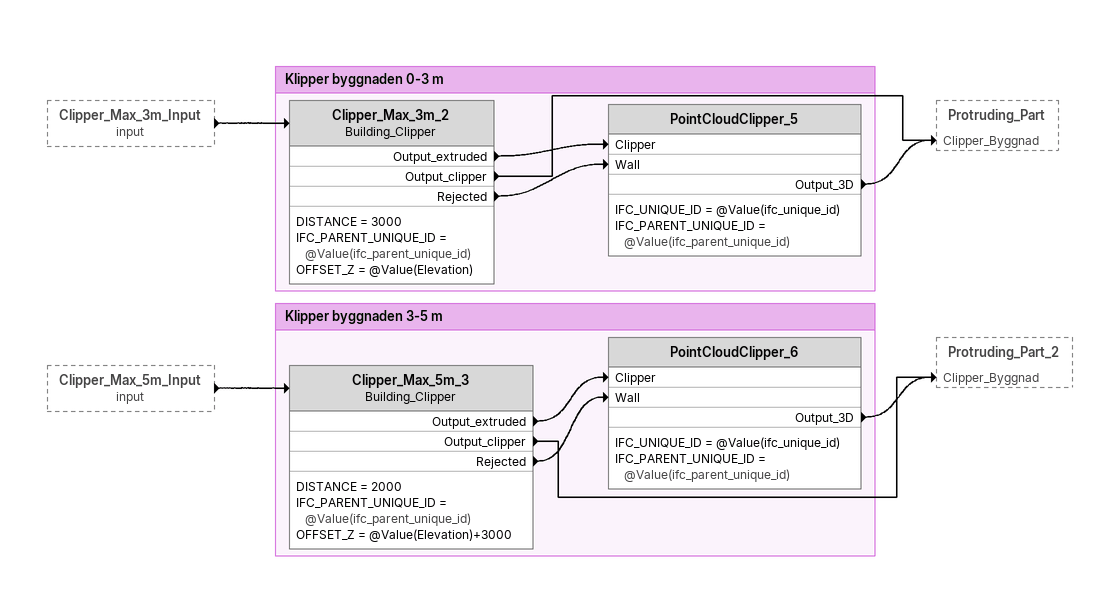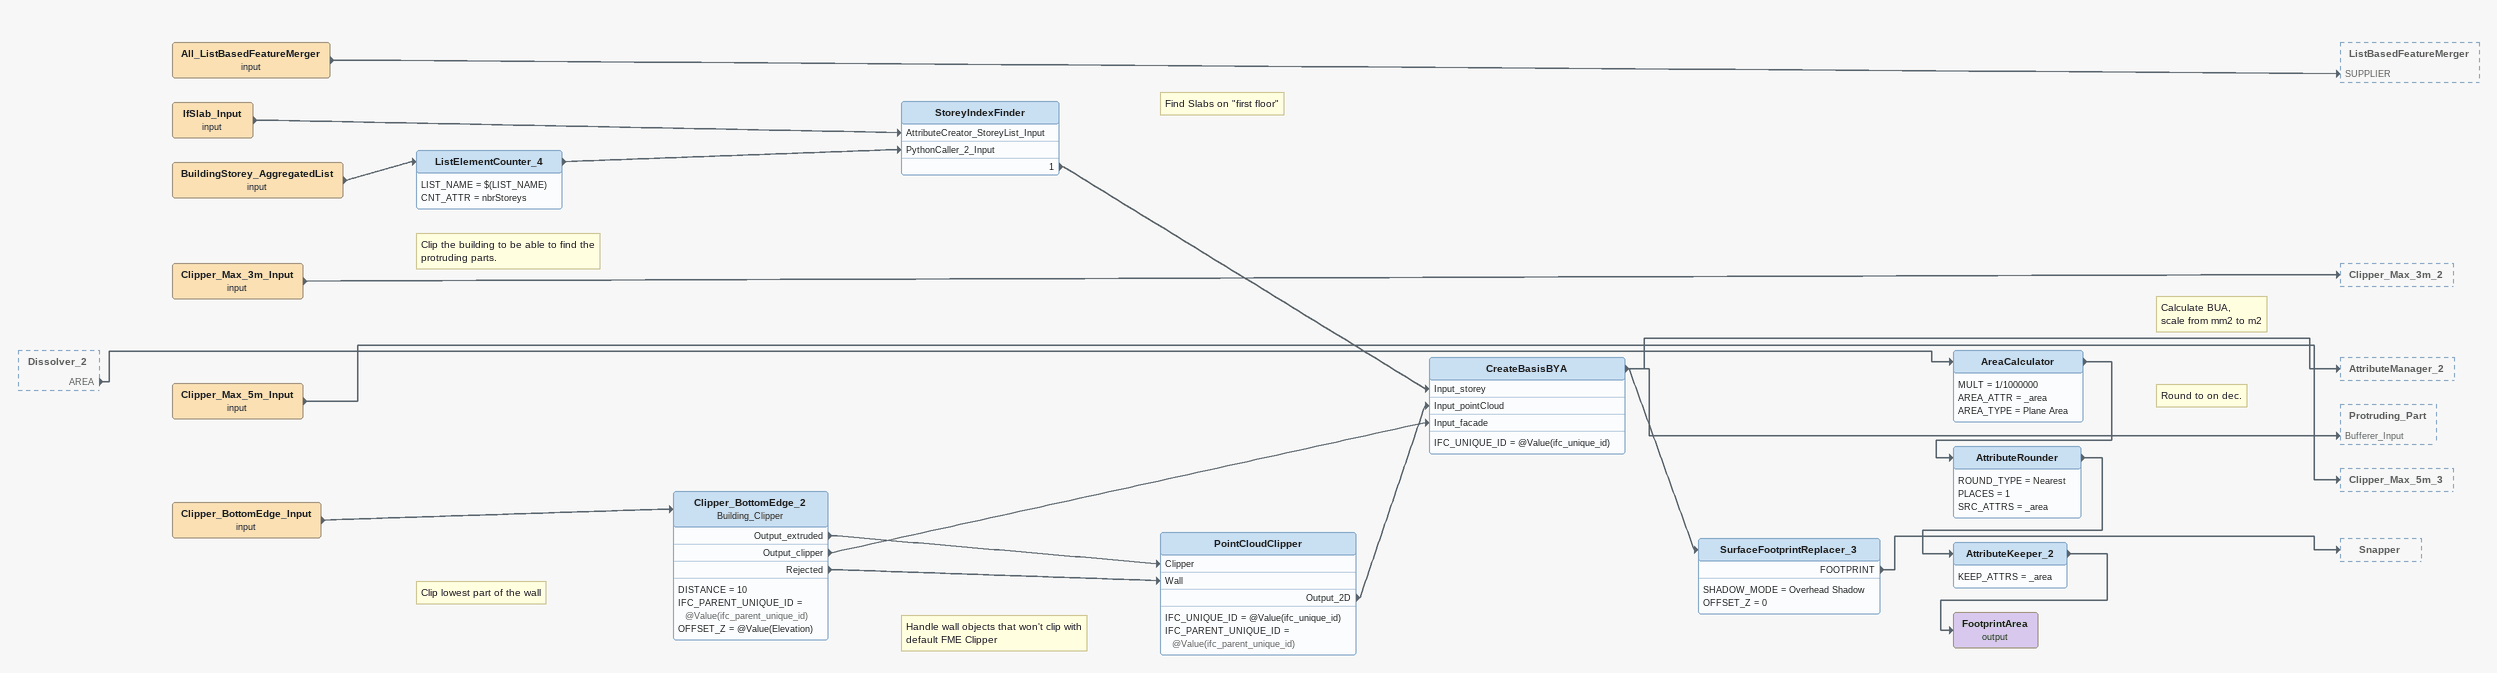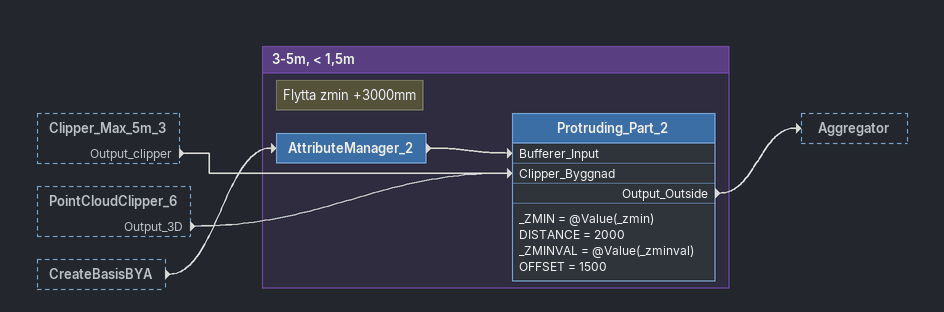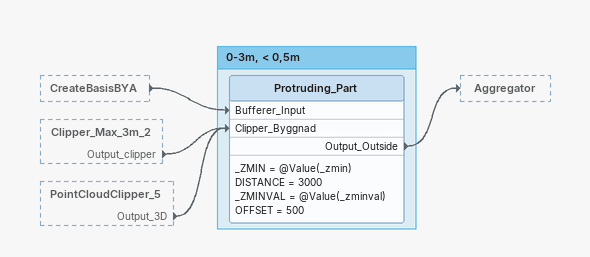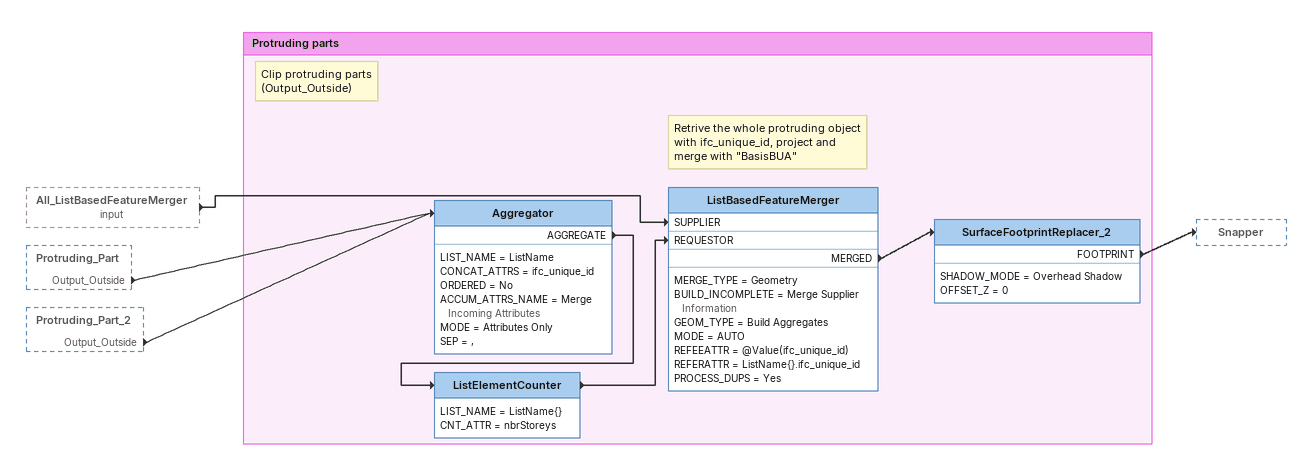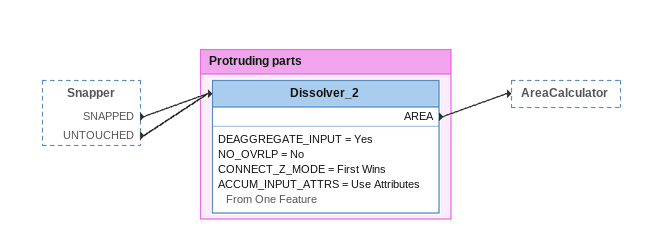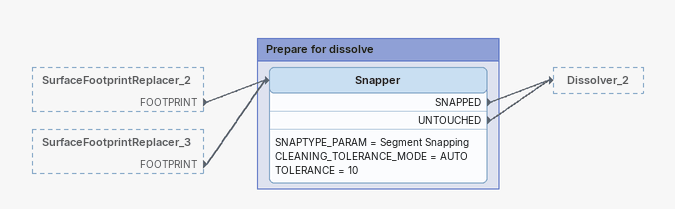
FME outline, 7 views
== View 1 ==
Clipper_Max_3m_Input (input) [outside]
    -> Clipper_Max_3m_2
Clipper_Max_5m_Input (input) [outside]
    -> Clipper_Max_5m_3

Bookmark: Klipper byggnaden 0-3 m
Clipper_Max_3m_2: Building_Clipper
    DISTANCE = 3000
    IFC_PARENT_UNIQUE_ID = @Value(ifc_parent_unique_id)
    OFFSET_Z = @Value(Elevation)
    Output_extruded -> PointCloudClipper_5 [Clipper]
    Output_clipper -> Protruding_Part [Clipper_Byggnad]
    Rejected -> PointCloudClipper_5 [Wall]
PointCloudClipper_5
    IFC_UNIQUE_ID = @Value(ifc_unique_id)
    IFC_PARENT_UNIQUE_ID = @Value(ifc_parent_unique_id)
    Output_3D -> Protruding_Part [Clipper_Byggnad]

Bookmark: Klipper byggnaden 3-5 m
Clipper_Max_5m_3: Building_Clipper
    DISTANCE = 2000
    IFC_PARENT_UNIQUE_ID = @Value(ifc_parent_unique_id)
    OFFSET_Z = @Value(Elevation)+3000
    Output_extruded -> PointCloudClipper_6 [Clipper]
    Output_clipper -> Protruding_Part_2 [Clipper_Byggnad]
    Rejected -> PointCloudClipper_6 [Wall]
PointCloudClipper_6
    IFC_UNIQUE_ID = @Value(ifc_unique_id)
    IFC_PARENT_UNIQUE_ID = @Value(ifc_parent_unique_id)
    Output_3D -> Protruding_Part_2 [Clipper_Byggnad]

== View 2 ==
Dissolver_2 [outside]
    AREA -> AreaCalculator
All_ListBasedFeatureMerger (input)
    -> ListBasedFeatureMerger [SUPPLIER]
IfSlab_Input (input)
    -> StoreyIndexFinder [AttributeCreator_StoreyList_Input]
BuildingStorey_AggregatedList (input)
    -> ListElementCounter_4
Note: Clip the building to be able to find the protruding parts.
ListElementCounter_4
    LIST_NAME = $(LIST_NAME)
    CNT_ATTR = nbrStoreys
    -> StoreyIndexFinder [PythonCaller_2_Input]
Note: Find Slabs on "first floor"
StoreyIndexFinder
    1 -> CreateBasisBYA [Input_storey]
Clipper_Max_3m_Input (input)
    -> Clipper_Max_3m_2
Clipper_Max_5m_Input (input)
    -> Clipper_Max_5m_3
Clipper_BottomEdge_Input (input)
    -> Clipper_BottomEdge_2
Note: Clip lowest part of the wall
Clipper_BottomEdge_2: Building_Clipper
    DISTANCE = 10
    IFC_PARENT_UNIQUE_ID = @Value(ifc_parent_unique_id)
    OFFSET_Z = @Value(Elevation)
    Output_extruded -> PointCloudClipper [Clipper]
    Output_clipper -> CreateBasisBYA [Input_facade]
    Rejected -> PointCloudClipper [Wall]
Note: Handle wall objects that won't clip with default FME Clipper
PointCloudClipper
    IFC_UNIQUE_ID = @Value(ifc_unique_id)
    IFC_PARENT_UNIQUE_ID = @Value(ifc_parent_unique_id)
    Output_2D -> CreateBasisBYA [Input_pointCloud]
CreateBasisBYA
    IFC_UNIQUE_ID = @Value(ifc_unique_id)
    -> AttributeManager_2
    -> Protruding_Part [Bufferer_Input]
    -> SurfaceFootprintReplacer_3
SurfaceFootprintReplacer_3
    SHADOW_MODE = Overhead Shadow
    OFFSET_Z = 0
    FOOTPRINT -> Snapper
Note: Calculate BUA, / scale from mm2 to m2
AreaCalculator
    MULT = 1/1000000
    AREA_ATTR = _area
    AREA_TYPE = Plane Area
    -> AttributeRounder
Note: Round to on dec.
AttributeRounder
    ROUND_TYPE = Nearest
    PLACES = 1
    SRC_ATTRS = _area
    -> AttributeKeeper_2
AttributeKeeper_2
    KEEP_ATTRS = _area
    -> FootprintArea (output)
FootprintArea (output)

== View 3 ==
Clipper_Max_5m_3 [outside]
    Output_clipper -> Protruding_Part_2 [Clipper_Byggnad]
PointCloudClipper_6 [outside]
    Output_3D -> Protruding_Part_2 [Clipper_Byggnad]
CreateBasisBYA [outside]
    -> AttributeManager_2

Bookmark: 3-5m, < 1,5m
Note: Flytta zmin +3000mm
AttributeManager_2
    -> Protruding_Part_2 [Bufferer_Input]
Protruding_Part_2
    _ZMIN = @Value(_zmin)
    DISTANCE = 2000
    _ZMINVAL = @Value(_zminval)
    OFFSET = 1500
    Output_Outside -> Aggregator

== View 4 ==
CreateBasisBYA [outside]
    -> Protruding_Part [Bufferer_Input]
Clipper_Max_3m_2 [outside]
    Output_clipper -> Protruding_Part [Clipper_Byggnad]
PointCloudClipper_5 [outside]
    Output_3D -> Protruding_Part [Clipper_Byggnad]

Bookmark: 0-3m, < 0,5m
Protruding_Part
    _ZMIN = @Value(_zmin)
    DISTANCE = 3000
    _ZMINVAL = @Value(_zminval)
    OFFSET = 500
    Output_Outside -> Aggregator

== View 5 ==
All_ListBasedFeatureMerger (input) [outside]
    -> ListBasedFeatureMerger [SUPPLIER]
Protruding_Part [outside]
    Output_Outside -> Aggregator
Protruding_Part_2 [outside]
    Output_Outside -> Aggregator

Bookmark: Protruding parts
Note: Clip protruding parts (Output_Outside)
Aggregator
    LIST_NAME = ListName
    CONCAT_ATTRS = ifc_unique_id
    ORDERED = No
    ACCUM_ATTRS_NAME = Merge Incoming Attributes
    MODE = Attributes Only
    SEP = ,
    AGGREGATE -> ListElementCounter
ListElementCounter
    LIST_NAME = ListName{}
    CNT_ATTR = nbrStoreys
    -> ListBasedFeatureMerger [REQUESTOR]
Note: Retrive the whole protruding object with ifc_unique_id, project and merge with "BasisBUA"
ListBasedFeatureMerger
    MERGE_TYPE = Geometry
    BUILD_INCOMPLETE = Merge Supplier Information
    GEOM_TYPE = Build Aggregates
    MODE = AUTO
    REFEEATTR = @Value(ifc_unique_id)
    REFERATTR = ListName{}.ifc_unique_id
    PROCESS_DUPS = Yes
    MERGED -> SurfaceFootprintReplacer_2
SurfaceFootprintReplacer_2
    SHADOW_MODE = Overhead Shadow
    OFFSET_Z = 0
    FOOTPRINT -> Snapper

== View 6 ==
Snapper [outside]
    SNAPPED -> Dissolver_2
    UNTOUCHED -> Dissolver_2

Bookmark: Protruding parts
Dissolver_2
    DEAGGREGATE_INPUT = Yes
    NO_OVRLP = No
    CONNECT_Z_MODE = First Wins
    ACCUM_INPUT_ATTRS = Use Attributes From One Feature
    AREA -> AreaCalculator

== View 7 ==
SurfaceFootprintReplacer_2 [outside]
    FOOTPRINT -> Snapper
SurfaceFootprintReplacer_3 [outside]
    FOOTPRINT -> Snapper

Bookmark: Prepare for dissolve
Snapper
    SNAPTYPE_PARAM = Segment Snapping
    CLEANING_TOLERANCE_MODE = AUTO
    TOLERANCE = 10
    SNAPPED -> Dissolver_2
    UNTOUCHED -> Dissolver_2
